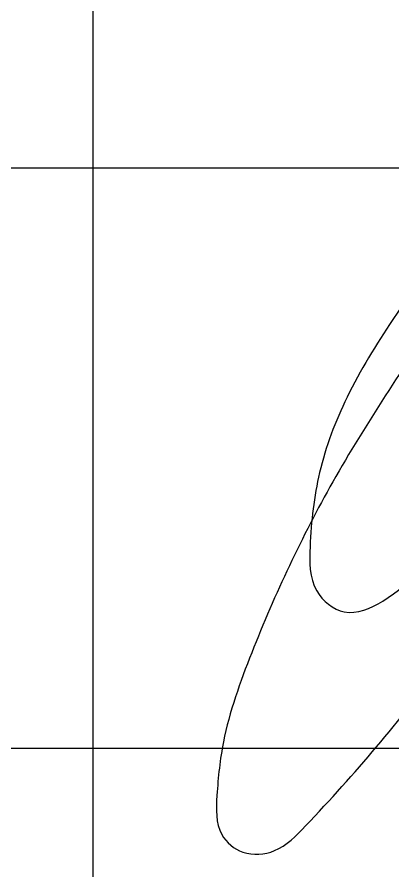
# Model space of a CAD drawing. Header units: millimetres. Extents: x 1177285 to 1225570, y -905119 to -683091.
# Drawn here: x 1209749 to 1210089, y -838143 to -837371 of the extents above; entities that cross this region are included whole.
import ezdxf

# ---------------------------------------------------------------- set-up
doc = ezdxf.new("R2010")
doc.units = ezdxf.units.MM

# ---------------------------------------------------------------- blocks, each defined once
blk = doc.blocks.new('nicat')
at = {"lineweight": 30}
blk.add_open_spline([(2003498.18, -87720.78), (2003515.23, -87684.94), (2003546.52, -87619.17), (2003566.96, -87520.84), (2003582.93, -87431.1), (2003601.77, -87349.39), (2003637.68, -87270.75), (2003618.91, -87196.66), (2003686.88, -87045.55), (2003713.12, -87282.71), (2003699.63, -87383.82), (2003706.34, -87471.12), (2003710.38, -87549.44), (2003714.75, -87632.76), (2003694.57, -87696.27), (2003739.05, -87777.98), (2003750.36, -87682.64), (2003772.21, -87644.5), (2003764.89, -87613.05), (2003772.28, -87584.68), (2003782.91, -87543.39), (2003786.56, -87497.39), (2003804.36, -87444.59), (2003814.13, -87386.73), (2003835.81, -87335.86), (2003867.44, -87029.47), (2004257.31, -87087.18), (2004635.88, -87143.22)], degree=3, knots=[0, 0, 0, 0, 118.572145, 217.60709, 299.952339, 391.514321, 471.948676, 545.024599, 629.613301, 811.801644, 904.325852, 993.001738, 1062.441824, 1143.33025, 1237.097965, 1270.448588, 1351.249615, 1386.139448, 1414.890735, 1440.977572, 1473.599818, 1542.908946, 1578.106773, 1640.256678, 1718.290386, 1742.449767, 2551.936964, 2551.936964, 2551.936964, 2551.936964], dxfattribs=at)
blk = doc.blocks.new('ntnntyht')
at = {"lineweight": 25, "ltscale": 15}
for p, q in [((1987891.97, -44360.75), (1987891.97, -50104.72)), ((1983723.19, -48013.75), (1990506.68, -48013.75)), ((1983723.19, -48536.17), (1990506.68, -48536.17))]:
    blk.add_line(p, q, dxfattribs=at)
at = {"lineweight": 30}
blk.add_open_spline([(1988205.7, -48143.25), (1988171.73, -48193.52), (1988105.89, -48290.96), (1988044.16, -48422.37), (1988009.41, -48518.75), (1988003.58, -48573.4), (1988002.14, -48612.65), (1988026.93, -48633.63), (1988059.94, -48630.81), (1988120.78, -48567.52), (1988197.92, -48477.6), (1988288.48, -48336.81), (1988367.29, -48222.83), (1988419.61, -48118.36), (1988449.39, -48033.55), (1988453.04, -47972.37), (1988453.95, -47917.28), (1988410.41, -47897.61), (1988355.61, -47919.72), (1988298.81, -47973.5), (1988230.88, -48051.67), (1988170.03, -48136.12), (1988120.03, -48216.32), (1988093.56, -48286.05), (1988087.14, -48344.82), (1988086.65, -48393.55), (1988119.21, -48420.45), (1988172.29, -48396.95), (1988214.74, -48342.2), (1988264.35, -48284.49), (1988303.88, -48255.46), (1988306.34, -48221.73), (1988266.57, -48261.39), (1988255.25, -48300.14), (1988216.45, -48367.63), (1988208.78, -48426.54), (1988189.33, -48468.15), (1988188.38, -48494.99), (1988194.83, -48521.37), (1988226.45, -48505.39), (1988271.87, -48458.83), (1988330.95, -48384.95), (1988394.16, -48318.5), (1988423.06, -48276.12), (1988440.96, -48252.7), (1988443.11, -48229.71), (1988413.24, -48237.47), (1988398.03, -48268.94), (1988376.95, -48308.91), (1988354.32, -48347.8), (1988344.67, -48381.43), (1988335.78, -48404.81), (1988346.99, -48422.02), (1988364.79, -48420.76), (1988402.07, -48386.48), (1988436.34, -48330.83), (1988482.54, -48268.79), (1988494.3, -48239.54), (1988497.58, -48211.43), (1988467.61, -48218.81), (1988450.26, -48242.85), (1988425.1, -48279.94), (1988392.62, -48326.26), (1988386.31, -48374.8), (1988379.54, -48411.26), (1988400.32, -48432.95), (1988431.07, -48419.51), (1988472.71, -48373.03), (1988523.81, -48307.97), (1988579.26, -48229.22), (1988594.43, -48171.14), (1988629.47, -48140.23), (1988612.24, -48109.03), (1988612.89, -48069.58), (1988638.99, -48034.79), (1988668.13, -48014.28), (1988703.19, -48017.98), (1988701.43, -48037.57), (1988700.39, -48049.12)], degree=3, knots=[0, 0, 0, 0, 33.496667, 64.919698, 80.424452, 89.37392, 95.929397, 100.545896, 105.730752, 112.297616, 147.527421, 173.280387, 204.144189, 224.178603, 238.003441, 252.993619, 259.397865, 265.521752, 275.538902, 290.195711, 308.745472, 332.757742, 347.709231, 361.010782, 373.395509, 380.831222, 386.565847, 393.223047, 409.506941, 425.353489, 434.979045, 436.458376, 440.071449, 453.398233, 468.091627, 479.037609, 486.776194, 492.376752, 494.84575, 498.981676, 506.238381, 535.206392, 548.175622, 557.385775, 563.397453, 564.636539, 568.64233, 575.163643, 584.17996, 593.624175, 599.744091, 603.890724, 606.564468, 609.515996, 612.358556, 634.215419, 646.458386, 651.296069, 654.872092, 658.450424, 664.200858, 672.003001, 683.522818, 694.594426, 699.200829, 702.973563, 708.548492, 714.81026, 738.365849, 753.906674, 767.505787, 771.414259, 777.005788, 784.132745, 792.718098, 799.796942, 803.511627, 808.83793, 808.83793, 808.83793, 808.83793], dxfattribs=at)
blk.add_blockref('nicat', (-15441.54, 38645.47))

msp = doc.modelspace()

# ---------------------------------------------------------------- block references
at = {"color": 3, "xscale": 1.004925508461463, "yscale": 1.004925508461463, "zscale": 1.004925508461463}
msp.add_blockref('ntnntyht', (-787866.274, -789257.085), dxfattribs=at)

doc.saveas('drawing.dxf')
